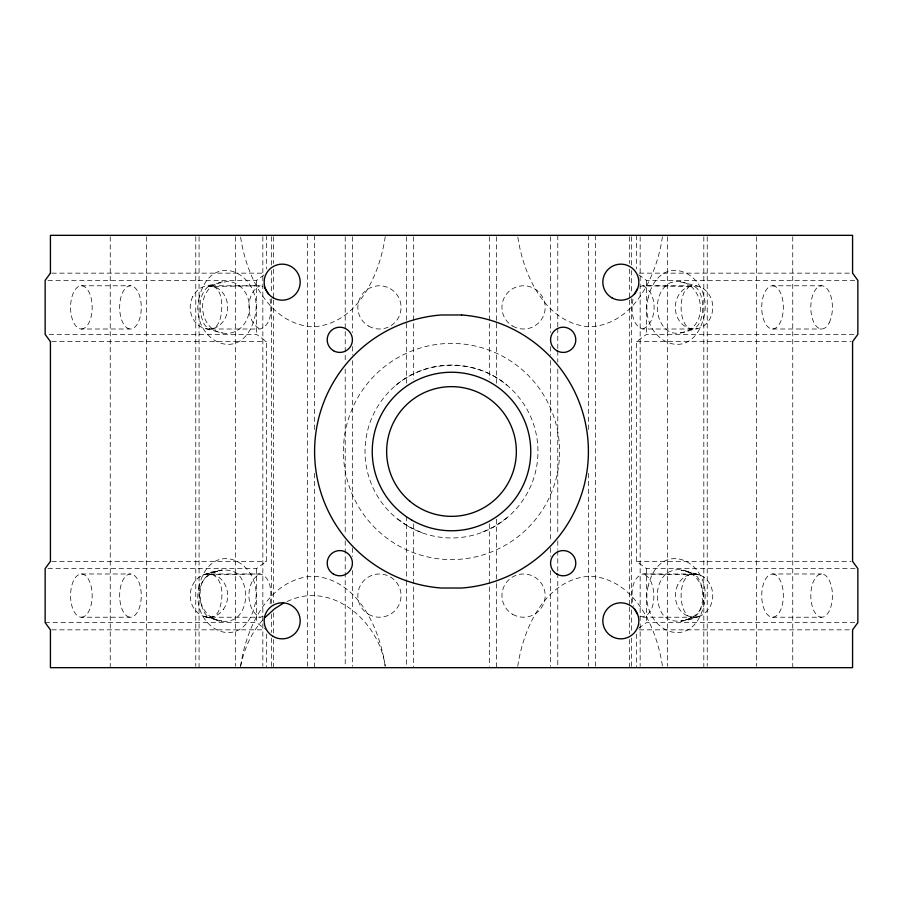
<?xml version="1.0" encoding="UTF-8"?>
<svg xmlns="http://www.w3.org/2000/svg" width="903" height="903" viewBox="0 0 903 903"><rect width="100%" height="100%" fill="white"/><g stroke="black" fill="none" stroke-linecap="round" stroke-linejoin="round"><path stroke-width="0.68" stroke-dasharray="4.51 3.39" d="M240.559 666.29C246.192 627.54 268.36 578.879 312.901 576.159C357.43 578.879 379.599 627.54 385.231 666.29M385.231 236.71C379.599 275.46 357.43 324.121 312.901 326.841C268.36 324.121 246.192 275.46 240.559 236.71M517.769 666.29C523.401 627.54 545.57 578.879 590.099 576.159C634.64 578.879 656.808 627.54 662.441 666.29M662.441 236.71C656.808 275.46 634.64 324.121 590.099 326.841C545.57 324.121 523.401 275.46 517.769 236.71M270.076 603.723C271.701 593.993 271.803 577.356 260.166 573.992L211.076 573.992C197.283 578.755 198.705 599.49 203.435 610.902A21.616 10.813 90 0 0 218.718 610.902C223.323 599.671 224.678 579.094 211.076 573.992M632.958 299.096C631.22 309.074 631.231 325.34 642.834 329.008L691.924 329.008M240.616 666.346C244.024 649.449 251.079 632.924 262.717 620.045M47.972 280.37L256.599 280.37L266.441 273.157M47.972 568.585L256.599 568.585L266.441 561.384L266.441 341.616L256.599 334.415L45.15 334.415M855.028 568.585L646.401 568.585L636.559 561.384L636.559 341.616L646.401 334.415L855.028 334.415M638.748 628.24L646.401 622.63L855.028 622.63M208.277 286.511C198.028 294.863 198.762 311.321 203.435 322.676A21.616 10.813 90 0 0 218.718 322.676C223.459 313.86 224.486 283.079 208.277 286.511L260.166 285.777L262.965 286.511M395.92 385.265C426.916 358.717 476.084 358.717 507.08 385.265M507.08 517.735L494.731 526.381L481.073 532.747M640.035 286.511L642.834 285.777L691.924 285.777L694.723 286.511L697.33 288.667L699.565 292.098A21.616 10.813 -90 0 1 699.565 322.676A21.616 10.813 -90 0 1 684.282 322.676A21.616 10.813 -90 0 1 684.282 292.098L689.124 286.511L691.924 285.777M287.131 601.533C331.773 579.624 379.723 622.032 385.175 666.346M217.363 571.238C181.514 581.385 205.184 635.802 236.338 618.081C246.169 609.491 247.828 594.343 243.189 582.638C237.342 564.477 215.659 569.669 202.554 575.301L222.093 570.064L205.703 574.319M685.637 619.989C721.486 609.841 697.816 555.413 666.662 573.145C656.831 581.724 655.172 596.883 659.811 608.577C665.658 626.75 687.341 621.557 700.446 615.925L680.907 621.162L697.297 616.896M222.635 281.838C193.4 286.104 197.272 334.257 226.969 333.331A25.939 22.462 90 0 0 249.442 307.392A25.939 22.462 90 0 0 226.969 281.454L205.703 286.104M680.365 332.936C713.697 327.552 702.455 272.119 669.62 283.011C658.377 289.457 655.465 304.458 658.434 316.264C660.149 322.529 663.739 328.636 669.62 331.762C678.65 336.018 688.312 329.99 697.297 328.681M642.834 329.008C657.881 322.608 657.881 292.166 642.834 285.777L694.723 286.511M262.965 616.489L260.256 617.223L211.076 617.223M691.924 573.992L689.124 574.726L686.517 576.893L684.282 580.324A21.616 10.813 90 0 0 684.282 610.902A21.616 10.813 90 0 0 699.565 610.902A21.616 10.813 90 0 0 699.565 580.324L697.33 576.893L694.723 574.726L691.924 573.992L642.834 573.992C630.508 578.191 631.095 595.687 633.432 606.252M640.035 616.489C658.073 618.927 657.937 577.615 642.834 573.992L694.723 574.726M208.277 574.726L260.166 573.992C244.927 580.539 245.435 610.609 260.166 617.223M211.076 329.008L260.166 329.008C271.769 325.34 271.78 309.074 270.042 299.096M51.832 273.157L263.631 273.157M639.369 273.157L851.168 273.157M638.748 274.76L646.401 280.37L855.028 280.37M81.383 285.777L130.461 285.777M211.076 285.777L260.166 285.777C244.927 292.324 245.435 322.394 260.166 329.008M772.539 285.777A21.616 10.813 -90 0 1 781.896 318.195A21.616 10.813 -90 0 1 763.182 318.195A21.616 10.813 -90 0 1 772.539 285.777L821.617 285.777M81.383 329.008A21.616 10.813 90 0 0 90.74 296.579A21.616 10.813 90 0 0 72.014 296.579A21.616 10.813 90 0 0 81.383 329.008L130.461 329.008A21.616 10.813 90 0 0 139.818 296.579A21.616 10.813 90 0 0 121.104 296.579A21.616 10.813 90 0 0 130.461 329.008M772.539 329.008L821.617 329.008M51.832 341.616L266.441 341.616M636.559 341.616L851.168 341.616M51.832 561.384L266.441 561.384M636.559 561.384L851.168 561.384M81.383 573.992L130.461 573.992M772.539 573.992A21.616 10.813 -90 0 1 781.896 606.421A21.616 10.813 -90 0 1 763.182 606.421A21.616 10.813 -90 0 1 772.539 573.992L821.617 573.992M81.383 617.223A21.616 10.813 90 0 0 90.74 584.805A21.616 10.813 90 0 0 72.014 584.805A21.616 10.813 90 0 0 81.383 617.223L130.461 617.223A21.616 10.813 90 0 0 139.818 584.805A21.616 10.813 90 0 0 121.104 584.805A21.616 10.813 90 0 0 130.461 617.223M642.834 617.223L691.924 617.223M772.539 617.223L821.617 617.223A21.616 10.813 90 0 0 830.986 584.805A21.616 10.813 90 0 0 812.26 584.805A21.616 10.813 90 0 0 821.617 617.223M45.15 622.63L256.599 622.63L266.441 629.842M51.832 629.842L263.631 629.842M639.369 629.842L851.168 629.842M680.365 281.838L697.297 286.104A21.616 18.726 -90 0 1 708.381 321.287A21.616 18.726 -90 0 1 676.449 314.786A21.616 18.726 -90 0 1 697.297 286.104M205.703 328.681L222.635 332.936M697.297 574.319L680.907 570.064L700.446 575.301L685.637 571.238M205.703 616.896L222.093 621.162L202.554 615.925L217.363 619.989M421.927 532.747L408.269 526.381L395.92 517.735M792.755 236.744L792.755 667.667M756.443 236.744L756.443 666.256M707.23 236.744L707.23 666.256M703.821 236.744L703.821 667.667M667.667 236.744L667.667 666.256M646.401 280.37L646.401 334.415M646.401 568.585L646.401 622.63M640.159 236.744L640.159 666.256M636.559 235.333L636.559 268.959M636.559 634.041L636.559 667.667M631.637 236.744L631.637 264.906M631.637 270.539L631.637 293.069M631.637 298.701L631.637 604.299M631.637 609.931L631.637 632.461M631.637 638.094L631.637 667.667M629.357 236.744L629.357 263.495M629.357 269.128L629.357 298.701M629.357 300.112L629.357 605.699M629.357 607.109L629.357 633.872M629.357 639.505L629.357 667.667M595.608 235.333L595.608 666.256M588.406 235.333L588.406 429.67M588.406 473.33L588.406 666.256M557.783 235.333L557.783 326.875M557.783 328.274L557.783 349.405M557.783 350.815L557.783 362.08M557.783 369.113L557.783 533.887M557.783 540.92L557.783 549.374M557.783 550.785L557.783 571.904M557.783 573.315L557.783 666.256M550.582 236.744L550.582 332.507M550.582 346.583L550.582 355.037M550.582 360.669L550.582 542.331M550.582 547.963L550.582 556.417M550.582 570.493L550.582 666.256M496.537 236.733L496.537 322.19M496.537 323.376L496.537 383.843M496.537 519.157L496.537 582.424M496.537 583.609L496.537 667.667M489.324 236.733L489.324 379.192M489.324 523.808L489.324 666.267M413.676 236.733L413.676 379.192M413.676 523.808L413.676 667.667M406.463 236.733L406.463 322.19M406.463 323.376L406.463 383.843M406.463 516.358L406.463 579.624M406.463 580.81L406.463 666.267M352.418 236.744L352.418 332.507M352.418 346.583L352.418 355.037M352.418 360.669L352.418 542.331M352.418 547.963L352.418 556.417M352.418 570.493L352.418 666.256M345.217 236.744L345.217 362.08M345.217 369.113L345.217 533.887M345.217 540.92L345.217 666.256M314.594 235.333L314.594 429.67M314.594 473.33L314.594 667.667M307.392 235.333L307.392 666.256M273.643 236.744L273.643 263.495M273.643 269.128L273.643 298.701M273.643 300.112L273.643 602.888M273.643 612.742L273.643 633.872M273.643 639.505L273.643 667.667M271.363 236.744L271.363 264.906M271.363 270.539L271.363 293.069M271.363 298.701L271.363 604.299M271.363 614.153L271.363 632.461M271.363 638.094L271.363 667.667M266.441 235.333L266.441 268.959M266.441 634.041L266.441 667.667M262.841 236.744L262.841 666.256M256.599 280.37L256.599 334.415M256.599 568.585L256.599 622.63M235.333 236.744L235.333 666.256M199.066 236.744L199.066 667.667M195.77 236.744L195.77 666.256M146.557 236.744L146.557 666.256M110.245 236.744L110.245 667.667M199.134 297.697C188.704 340.341 242.489 367.498 254.815 317.088C265.245 274.433 211.46 247.275 199.134 297.697M199.134 585.912C188.704 628.567 242.489 655.725 254.815 605.303C265.245 562.659 211.46 535.502 199.134 585.912M648.185 297.697C637.755 340.341 691.54 367.498 703.866 317.088C714.296 274.433 660.511 247.275 648.185 297.697M648.185 585.912C637.755 628.567 691.54 655.725 703.866 605.303C714.296 562.659 660.511 535.502 648.185 585.912M192.745 296.579A21.616 18.726 90 0 0 208.954 329.008A21.616 18.726 90 0 0 225.174 296.579A21.616 18.726 90 0 0 192.745 296.579M397.455 545.107A108.078 108.078 0 0 0 559.578 451.5A108.078 108.078 0 0 0 397.455 357.893A108.078 108.078 0 0 0 397.455 545.107M368.638 326.107A21.616 21.616 0 0 0 401.056 307.392A21.616 21.616 0 0 0 368.638 288.667A21.616 21.616 0 0 0 368.638 326.107M368.638 614.333A21.616 21.616 0 0 0 401.056 595.608A21.616 21.616 0 0 0 368.638 576.893A21.616 21.616 0 0 0 368.638 614.333M408.269 526.381A86.462 86.462 0 0 0 537.962 451.5A86.462 86.462 0 0 0 408.269 376.619A86.462 86.462 0 0 0 408.269 526.381M512.746 614.333A21.616 21.616 0 0 0 545.175 595.608A21.616 21.616 0 0 0 512.746 576.893A21.616 21.616 0 0 0 512.746 614.333M512.746 326.107A21.616 21.616 0 0 0 545.175 307.392A21.616 21.616 0 0 0 512.746 288.667A21.616 21.616 0 0 0 512.746 326.107M677.826 584.805A21.616 18.726 90 0 0 694.046 617.223A21.616 18.726 90 0 0 710.255 584.805A21.616 18.726 90 0 0 677.826 584.805M223.301 609.502A21.616 18.726 -90 0 0 212.205 574.319A21.616 18.726 -90 0 0 191.368 603.001A21.616 18.726 -90 0 0 223.301 609.502M829.259 322.676A21.616 10.813 -90 0 0 824.416 286.511A21.616 10.813 -90 0 0 811.176 312.98A21.616 10.813 -90 0 0 829.259 322.676"/><path stroke-width="1.35" d="M634.369 294.265L637.518 288.576M264.556 617.945L274.647 608.735L283.587 603.069M264.918 288.113L268.631 294.265M637.428 614.333L634.301 608.577M50.421 273.157L45.15 280.37L45.15 334.415L50.421 341.616L50.421 561.384L45.15 568.585L45.15 622.63L50.421 629.842L50.421 667.667L852.579 667.667L852.579 629.842L857.85 622.63L857.85 568.585L852.579 561.384L852.579 341.616L857.85 334.415L857.85 280.37L852.579 273.157L852.579 235.333L50.421 235.333L50.421 273.157M461.726 314.978L441.274 314.978A136.906 136.906 0 0 0 314.594 451.5A136.906 136.906 0 0 0 441.274 588.022L461.726 588.022A136.906 136.906 0 0 0 588.406 451.5A136.906 136.906 0 0 0 461.726 314.978M556.88 574.105A12.608 12.608 0 0 0 575.798 563.19A12.608 12.608 0 0 0 556.88 552.264A12.608 12.608 0 0 0 556.88 574.105M611.828 297.764A18.015 18.015 0 0 0 638.85 282.165A18.015 18.015 0 0 0 611.828 266.566A18.015 18.015 0 0 0 611.828 297.764M411.87 520.139A79.261 79.261 0 0 0 530.761 451.5A79.261 79.261 0 0 0 411.87 382.861A79.261 79.261 0 0 0 411.87 520.139M611.828 636.434A18.015 18.015 0 0 0 638.85 620.835A18.015 18.015 0 0 0 611.828 605.236A18.015 18.015 0 0 0 611.828 636.434M556.88 350.736A12.608 12.608 0 0 0 575.798 339.81A12.608 12.608 0 0 0 556.88 328.895A12.608 12.608 0 0 0 556.88 350.736M409.815 501.176A64.847 64.847 0 0 0 515.365 462.765A64.847 64.847 0 0 0 429.32 390.559A64.847 64.847 0 0 0 409.815 501.176M333.512 574.105A12.608 12.608 0 0 0 352.418 563.19A12.608 12.608 0 0 0 333.512 552.264A12.608 12.608 0 0 0 333.512 574.105M273.157 636.434A18.015 18.015 0 0 0 300.18 620.835A18.015 18.015 0 0 0 273.157 605.236A18.015 18.015 0 0 0 273.157 636.434M273.157 297.764A18.015 18.015 0 0 0 300.18 282.165A18.015 18.015 0 0 0 273.157 266.566A18.015 18.015 0 0 0 273.157 297.764M333.512 350.736A12.608 12.608 0 0 0 352.418 339.81A12.608 12.608 0 0 0 333.512 328.895A12.608 12.608 0 0 0 333.512 350.736"/></g></svg>
